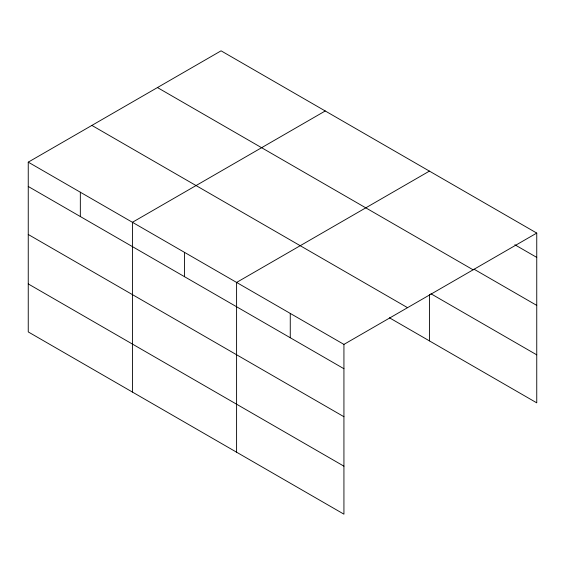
<?xml version="1.0" encoding="UTF-8"?>
<svg xmlns="http://www.w3.org/2000/svg" width="565" height="565" viewBox="0 0 565 565"><rect width="100%" height="100%" fill="white"/><g stroke="black" fill="none" stroke-linecap="round" stroke-linejoin="round"><path stroke-width="0.85" d="M28.25 162.148L343.93 344.403L343.93 514.171L28.25 331.923L28.25 162.148L221.07 50.829L536.75 233.077L536.75 402.852L389.412 317.784M325.249 110.966L132.422 222.292L132.422 392.068M429.421 171.11L236.594 282.436L236.594 452.205M343.93 344.403L536.75 233.077M514.828 244.751L536.75 257.4M474.014 269.18L536.75 305.397M157.444 87.561L473.117 269.816M430.933 293.758L536.75 354.848M91.883 125.416L407.556 307.671M28.25 186.471L343.93 368.726M28.25 234.475L343.93 416.723M28.25 283.927L343.93 466.174M429.421 294.633L429.421 340.886M290.262 313.42L290.262 337.743M184.508 252.364L184.508 276.688M80.336 192.22L80.336 216.543"/></g></svg>
